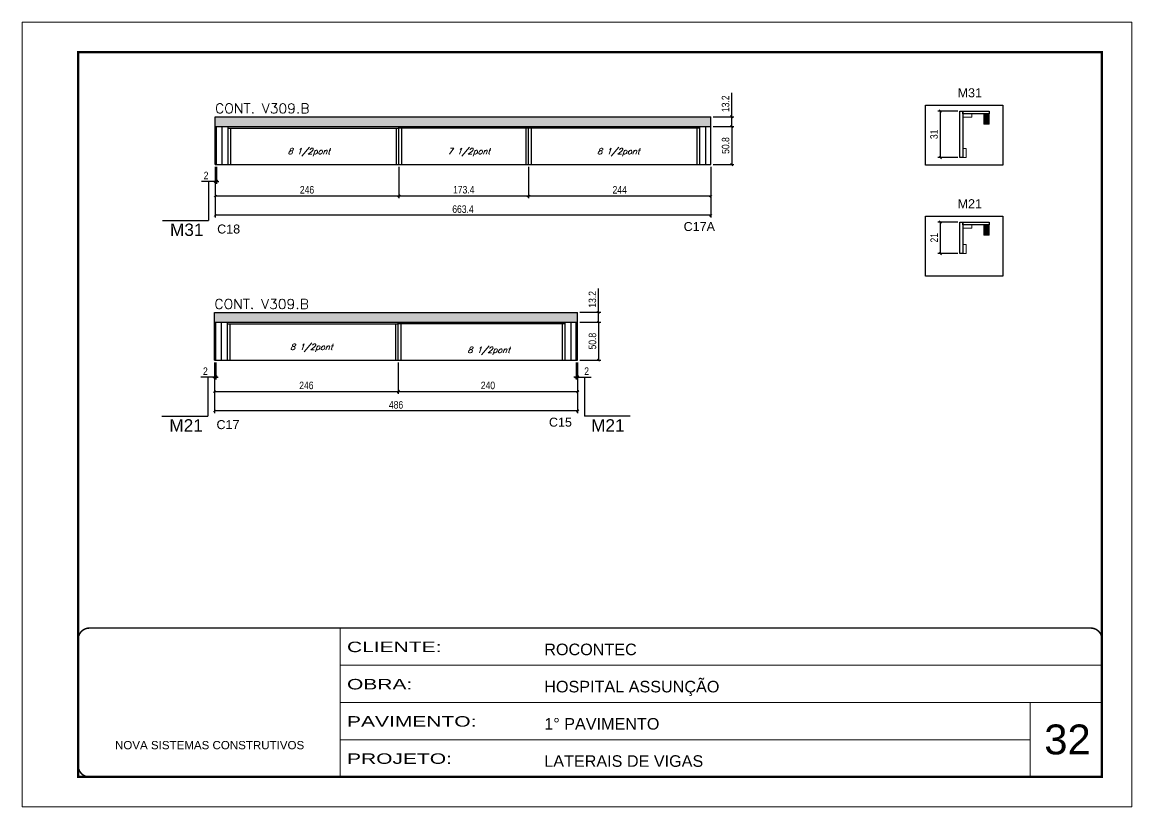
# Model space of a CAD drawing. Extents: x 137137 to 143418, y 10464 to 34486.
# Drawn here: x 141933 to 143418, y 25396 to 26446 of the extents above; entities that cross this region are included whole.
import ezdxf

# ---------------------------------------------------------------- set-up
doc = ezdxf.new("R2010")
doc.units = 0
doc.linetypes.add('CONTINUO', pattern=[0])
doc.linetypes.add('DASHED', pattern=[0.75, 0.5, -0.25])
for name, color, linetype in [('5', 5, 'Continuous'), ('COTA', 241, 'Continuous'), ('NOMENCLATURA', 7, 'Continuous'), ('Painéis', 200, 'Continuous'), ('SARR_2.2x7', 40, 'Continuous'), ('SARR_3.5x7', 81, 'Continuous'), ('texto', 7, 'Continuous')]:
    doc.layers.add(name, color=color, linetype=linetype)
for name, color, linetype, lineweight in [('CARIMBO', 255, 'Continuous', 9), ('Folhas', 255, 'Continuous', 9), ('Madeira', 126, 'Continuous', 18), ('Sarr 2.2x7', 40, 'Continuous', 9), ('SARRAFO DE PRESSAO', 251, 'DASHED', 9), ('Texto Seção', 7, 'Continuous', 15)]:
    doc.layers.add(name, color=color, linetype=linetype, lineweight=lineweight)
doc.styles.add('ARIAL', font='arial.ttf')
doc.styles.add('COTA TECNICA', font='techl___.ttf', dxfattribs={"height": 10})
doc.styles.add('REGUA-120', font='ROMANS.shx', dxfattribs={"height": 15})
doc.styles.add('Romans', font='romans.shx')
doc.styles.get("Standard").update_dxf_attribs({"font": 'arial.ttf'})
doc.styles.add('Tecnologia', font='')
doc.styles.get('Tecnologia').set_extended_font_data('Forgotten Futurist')
doc.dimstyles.new('PAINEL', dxfattribs={"dimtxt": 10, "dimasz": 3, "dimexe": 3, "dimexo": 3, "dimgap": 3, "dimtad": 1, "dimdec": 1, "dimzin": 12, "dimdsep": 46, "dimtxsty": 'COTA TECNICA', "dimblk1": 'OBLIQUE', "dimblk2": 'OBLIQUE', "dimsah": 1, "dimcen": 0.9, "dimclrd": 4, "dimclre": 4, "dimclrt": 240, "dimadec": 1, "dimazin": 3, "dimtfac": 1, "dimtdec": 1, "dimtmove": 0, "dimatfit": 3, "dimfxl": 1, "dimtolj": 1, "dimtzin": 12, "dimarcsym": 0})

# ---------------------------------------------------------------- blocks, each defined once
blk = doc.blocks.new('9999999999')
at = {"color": 30, "linetype": 'CONTINUO'}
for p, q in [((98564.6, 34230.2), (98564.6, 34429.4)), ((98564.6, 34379.6), (99584, 34379.6)), ((98564.6, 34329.8), (99488, 34329.8)), ((99584, 34329.8), (99488, 34329.8)), ((99488, 34329.8), (99488, 34230.2)), ((98564.6, 34280), (99488, 34280))]:
    blk.add_line(p, q, dxfattribs=at)
at = {"color": 30, "linetype": 'CONTINUO', "const_width": 2}
blk.add_lwpolyline([(99584, 34230.2), (99584, 34414.4, 0.414214), (99569, 34429.4), (98229, 34429.4, 0.414214), (98214, 34414.4), (98214, 34245.2, 0.414214), (98229, 34230.2), (99584, 34230.2)], format="xyb", dxfattribs=at)
at = {"layer": 'Folhas'}
blk.add_lwpolyline([(98139, 34190.2), (99624, 34190.2), (99624, 35240.2), (98139, 35240.2)], close=True, dxfattribs=at)
at = {"layer": 'Folhas', "color": 30, "const_width": 3}
blk.add_lwpolyline([(98214, 34230.2), (99584, 34230.2), (99584, 35200.2), (98214, 35200.2)], close=True, dxfattribs=at)
at = {"color": 7, "linetype": 'Continuous', "ltscale": 5, "style": 'ARIAL'}
for s, height, p in [('ROCONTEC', 15.48, (98837.7, 34393.1)), ('HOSPITAL ASSUNÇÃO', 15.483, (98837.7, 34343.3)), ('1° PAVIMENTO', 15.483, (98837.7, 34293.5)), ('NOVA SISTEMAS CONSTRUTIVOS', 11.059, (98263.2, 34267.2)), ('LATERAIS DE VIGAS', 15.483, (98837.7, 34243.7))]:
    blk.add_text(s, height=height, dxfattribs=at).set_placement(p)
at = {"layer": 'Folhas', "color": 7, "style": 'Tecnologia', "width": 1.5}
for s, p in [('CLIENTE:', (98573.7, 34397.2)), ('OBRA:', (98573.7, 34347.3)), ('PAVIMENTO:', (98573.7, 34297.5)), ('PROJETO:', (98573.7, 34247.7))]:
    blk.add_text(s, height=14, dxfattribs=at).set_placement(p)
blk = doc.blocks.new('_Oblique')
at = {"color": 0, "linetype": 'ByBlock', "lineweight": -2}
blk.add_line((-0.5, -0.5), (0.5, 0.5), dxfattribs=at)
blk = doc.blocks.new('*D1250')
at = {"layer": 'COTA', "color": 4, "lineweight": -2, "ltscale": 25, "transparency": 16777216}
for p, q in [((142191, 26252.3), (142191, 26184.3)), ((142854.4, 26252.3), (142854.4, 26184.3)), ((142854.4, 26187.3), (142191, 26187.3))]:
    blk.add_line(p, q, dxfattribs=at)
at = {"layer": 'Defpoints', "color": 0, "ltscale": 25, "transparency": 16777216}
for p in [(142191, 26255.3), (142854.4, 26255.3), (142191, 26187.3)]:
    blk.add_point(p, dxfattribs=at)
at = {"layer": 'COTA', "color": 4, "lineweight": -2, "ltscale": 25, "transparency": 16777216, "xscale": 3, "yscale": 3, "zscale": 3, "rotation": 180}
blk.add_blockref('_Oblique', (142191, 26187.3), dxfattribs=at)
at = {"layer": 'COTA', "color": 4, "lineweight": -2, "ltscale": 25, "transparency": 16777216, "xscale": 3, "yscale": 3, "zscale": 3}
blk.add_blockref('_Oblique', (142854.4, 26187.3), dxfattribs=at)
at = {"layer": 'COTA', "color": 240, "ltscale": 25, "transparency": 16777216, "insert": (142522.7, 26195.5), "char_height": 10, "attachment_point": 5, "style": 'COTA TECNICA'}
blk.add_mtext('\\A1;663.4', dxfattribs=at)
blk = doc.blocks.new('*D1251')
at = {"layer": 'COTA', "color": 4, "lineweight": -2, "ltscale": 25, "transparency": 16777216}
for p, q in [((142191, 26252.3), (142191, 26210.3)), ((142437, 26252.3), (142437, 26210.3)), ((142191, 26213.3), (142437, 26213.3))]:
    blk.add_line(p, q, dxfattribs=at)
at = {"layer": 'Defpoints', "color": 0, "ltscale": 25, "transparency": 16777216}
for p in [(142191, 26255.3), (142437, 26255.3), (142437, 26213.3)]:
    blk.add_point(p, dxfattribs=at)
at = {"layer": 'COTA', "color": 4, "lineweight": -2, "ltscale": 25, "transparency": 16777216, "xscale": 3, "yscale": 3, "zscale": 3, "rotation": 180}
blk.add_blockref('_Oblique', (142191, 26213.3), dxfattribs=at)
at = {"layer": 'COTA', "color": 4, "lineweight": -2, "ltscale": 25, "transparency": 16777216, "xscale": 3, "yscale": 3, "zscale": 3}
blk.add_blockref('_Oblique', (142437, 26213.3), dxfattribs=at)
at = {"layer": 'COTA', "color": 240, "ltscale": 25, "transparency": 16777216, "insert": (142314, 26221.4), "char_height": 10, "attachment_point": 5, "style": 'COTA TECNICA'}
blk.add_mtext('\\A1;246', dxfattribs=at)
blk = doc.blocks.new('*D1252')
at = {"layer": 'COTA', "color": 4, "lineweight": -2, "ltscale": 25, "transparency": 16777216}
for p, q in [((142437, 26252.3), (142437, 26210.3)), ((142610.4, 26252.3), (142610.4, 26210.3)), ((142437, 26213.3), (142610.4, 26213.3))]:
    blk.add_line(p, q, dxfattribs=at)
at = {"layer": 'Defpoints', "color": 0, "ltscale": 25, "transparency": 16777216}
for p in [(142437, 26255.3), (142610.4, 26255.3), (142610.4, 26213.3)]:
    blk.add_point(p, dxfattribs=at)
at = {"layer": 'COTA', "color": 4, "lineweight": -2, "ltscale": 25, "transparency": 16777216, "xscale": 3, "yscale": 3, "zscale": 3, "rotation": 180}
blk.add_blockref('_Oblique', (142437, 26213.3), dxfattribs=at)
at = {"layer": 'COTA', "color": 4, "lineweight": -2, "ltscale": 25, "transparency": 16777216, "xscale": 3, "yscale": 3, "zscale": 3}
blk.add_blockref('_Oblique', (142610.4, 26213.3), dxfattribs=at)
at = {"layer": 'COTA', "color": 240, "ltscale": 25, "transparency": 16777216, "insert": (142523.7, 26221.5), "char_height": 10, "attachment_point": 5, "style": 'COTA TECNICA'}
blk.add_mtext('\\A1;173.4', dxfattribs=at)
blk = doc.blocks.new('*D1253')
at = {"layer": 'COTA', "color": 4, "lineweight": -2, "ltscale": 25, "transparency": 16777216}
for p, q in [((142610.4, 26252.3), (142610.4, 26210.3)), ((142854.4, 26252.3), (142854.4, 26210.3)), ((142610.4, 26213.3), (142854.4, 26213.3))]:
    blk.add_line(p, q, dxfattribs=at)
at = {"layer": 'Defpoints', "color": 0, "ltscale": 25, "transparency": 16777216}
for p in [(142610.4, 26255.3), (142854.4, 26255.3), (142854.4, 26213.3)]:
    blk.add_point(p, dxfattribs=at)
at = {"layer": 'COTA', "color": 4, "lineweight": -2, "ltscale": 25, "transparency": 16777216, "xscale": 3, "yscale": 3, "zscale": 3, "rotation": 180}
blk.add_blockref('_Oblique', (142610.4, 26213.3), dxfattribs=at)
at = {"layer": 'COTA', "color": 4, "lineweight": -2, "ltscale": 25, "transparency": 16777216, "xscale": 3, "yscale": 3, "zscale": 3}
blk.add_blockref('_Oblique', (142854.4, 26213.3), dxfattribs=at)
at = {"layer": 'COTA', "color": 240, "ltscale": 25, "transparency": 16777216, "insert": (142732.4, 26221.4), "char_height": 10, "attachment_point": 5, "style": 'COTA TECNICA'}
blk.add_mtext('\\A1;244', dxfattribs=at)
blk = doc.blocks.new('*D1254')
at = {"layer": 'COTA', "color": 4, "lineweight": -2, "ltscale": 25, "transparency": 16777216}
for p, q in [((142857.4, 26306.1), (142885.4, 26306.1)), ((142882.4, 26306.1), (142882.4, 26255.3)), ((142857.4, 26255.3), (142885.4, 26255.3))]:
    blk.add_line(p, q, dxfattribs=at)
at = {"layer": 'Defpoints', "color": 0, "ltscale": 25, "transparency": 16777216}
for p in [(142854.4, 26306.1), (142854.4, 26255.3), (142882.4, 26255.3)]:
    blk.add_point(p, dxfattribs=at)
at = {"layer": 'COTA', "color": 4, "lineweight": -2, "ltscale": 25, "transparency": 16777216, "xscale": 3, "yscale": 3, "zscale": 3}
for p, rotation in [((142882.4, 26306.1), 90), ((142882.4, 26255.3), 270)]:
    blk.add_blockref('_Oblique', p, dxfattribs=dict(at, rotation=rotation))
at = {"layer": 'COTA', "color": 240, "ltscale": 25, "transparency": 16777216, "insert": (142874.2, 26280.7), "char_height": 10, "attachment_point": 5, "rotation": 90, "style": 'COTA TECNICA'}
blk.add_mtext('\\A1;50.8', dxfattribs=at)
blk = doc.blocks.new('*D1255')
at = {"layer": 'COTA', "color": 4, "lineweight": -2, "ltscale": 25, "transparency": 16777216}
for p, q in [((142882.4, 26319.3), (142882.4, 26351)), ((142857.4, 26319.3), (142885.4, 26319.3)), ((142882.4, 26306.1), (142882.4, 26319.3)), ((142857.4, 26306.1), (142885.4, 26306.1))]:
    blk.add_line(p, q, dxfattribs=at)
at = {"layer": 'Defpoints', "color": 0, "ltscale": 25, "transparency": 16777216}
for p in [(142854.4, 26319.3), (142882.4, 26319.3), (142854.4, 26306.1)]:
    blk.add_point(p, dxfattribs=at)
at = {"layer": 'COTA', "color": 4, "lineweight": -2, "ltscale": 25, "transparency": 16777216, "xscale": 3, "yscale": 3, "zscale": 3}
for p, rotation in [((142882.4, 26319.3), 90), ((142882.4, 26306.1), 270)]:
    blk.add_blockref('_Oblique', p, dxfattribs=dict(at, rotation=rotation))
at = {"layer": 'COTA', "color": 240, "ltscale": 25, "transparency": 16777216, "insert": (142874.1, 26336.6), "char_height": 10, "attachment_point": 5, "rotation": 90, "style": 'COTA TECNICA'}
blk.add_mtext('\\A1;13.2', dxfattribs=at)
blk = doc.blocks.new('*D1256')
at = {"layer": 'COTA', "color": 4, "lineweight": -2, "ltscale": 25, "transparency": 16777216}
for p, q in [((142191, 26252.3), (142191, 26229.6)), ((142193, 26252.3), (142193, 26229.6)), ((142191, 26232.6), (142172.9, 26232.6)), ((142193, 26232.6), (142191, 26232.6)), ((142193, 26232.6), (142196, 26232.6))]:
    blk.add_line(p, q, dxfattribs=at)
at = {"layer": 'Defpoints', "color": 0, "ltscale": 25, "transparency": 16777216}
for p in [(142191, 26255.3), (142193, 26255.3), (142191, 26232.6)]:
    blk.add_point(p, dxfattribs=at)
at = {"layer": 'COTA', "color": 4, "lineweight": -2, "ltscale": 25, "transparency": 16777216, "xscale": 3, "yscale": 3, "zscale": 3}
blk.add_blockref('_Oblique', (142191, 26232.6), dxfattribs=at)
at = {"layer": 'COTA', "color": 4, "lineweight": -2, "ltscale": 25, "transparency": 16777216, "xscale": 3, "yscale": 3, "zscale": 3, "rotation": 180}
blk.add_blockref('_Oblique', (142193, 26232.6), dxfattribs=at)
at = {"layer": 'COTA', "color": 240, "ltscale": 25, "transparency": 16777216, "insert": (142178.9, 26240.6), "char_height": 10, "attachment_point": 5, "style": 'COTA TECNICA'}
blk.add_mtext('\\A1;2', dxfattribs=at)
blk = doc.blocks.new('*D1257')
at = {"layer": 'COTA', "color": 4, "lineweight": -2, "ltscale": 25, "transparency": 16777216}
for p, q in [((142190.1, 25990.5), (142190.1, 25922.5)), ((142676.1, 25990.5), (142676.1, 25922.5)), ((142676.1, 25925.5), (142190.1, 25925.5))]:
    blk.add_line(p, q, dxfattribs=at)
at = {"layer": 'Defpoints', "color": 0, "ltscale": 25, "transparency": 16777216}
for p in [(142190.1, 25993.5), (142676.1, 25993.5), (142190.1, 25925.5)]:
    blk.add_point(p, dxfattribs=at)
at = {"layer": 'COTA', "color": 4, "lineweight": -2, "ltscale": 25, "transparency": 16777216, "xscale": 3, "yscale": 3, "zscale": 3, "rotation": 180}
blk.add_blockref('_Oblique', (142190.1, 25925.5), dxfattribs=at)
at = {"layer": 'COTA', "color": 4, "lineweight": -2, "ltscale": 25, "transparency": 16777216, "xscale": 3, "yscale": 3, "zscale": 3}
blk.add_blockref('_Oblique', (142676.1, 25925.5), dxfattribs=at)
at = {"layer": 'COTA', "color": 240, "ltscale": 25, "transparency": 16777216, "insert": (142433.1, 25933.6), "char_height": 10, "attachment_point": 5, "style": 'COTA TECNICA'}
blk.add_mtext('\\A1;486', dxfattribs=at)
blk = doc.blocks.new('*D1258')
at = {"layer": 'COTA', "color": 4, "lineweight": -2, "ltscale": 25, "transparency": 16777216}
for p, q in [((142190.1, 25990.5), (142190.1, 25948.5)), ((142436.1, 25990.5), (142436.1, 25948.5)), ((142190.1, 25951.5), (142436.1, 25951.5))]:
    blk.add_line(p, q, dxfattribs=at)
at = {"layer": 'Defpoints', "color": 0, "ltscale": 25, "transparency": 16777216}
for p in [(142190.1, 25993.5), (142436.1, 25993.5), (142436.1, 25951.5)]:
    blk.add_point(p, dxfattribs=at)
at = {"layer": 'COTA', "color": 4, "lineweight": -2, "ltscale": 25, "transparency": 16777216, "xscale": 3, "yscale": 3, "zscale": 3, "rotation": 180}
blk.add_blockref('_Oblique', (142190.1, 25951.5), dxfattribs=at)
at = {"layer": 'COTA', "color": 4, "lineweight": -2, "ltscale": 25, "transparency": 16777216, "xscale": 3, "yscale": 3, "zscale": 3}
blk.add_blockref('_Oblique', (142436.1, 25951.5), dxfattribs=at)
at = {"layer": 'COTA', "color": 240, "ltscale": 25, "transparency": 16777216, "insert": (142313.1, 25959.6), "char_height": 10, "attachment_point": 5, "style": 'COTA TECNICA'}
blk.add_mtext('\\A1;246', dxfattribs=at)
blk = doc.blocks.new('*D1226')
at = {"layer": 'COTA', "color": 4, "lineweight": -2, "ltscale": 25, "transparency": 16777216}
for p, q in [((142436.1, 25990.5), (142436.1, 25948.5)), ((142676.1, 25990.5), (142676.1, 25948.5)), ((142436.1, 25951.5), (142676.1, 25951.5))]:
    blk.add_line(p, q, dxfattribs=at)
at = {"layer": 'Defpoints', "color": 0, "ltscale": 25, "transparency": 16777216}
for p in [(142436.1, 25993.5), (142676.1, 25993.5), (142676.1, 25951.5)]:
    blk.add_point(p, dxfattribs=at)
at = {"layer": 'COTA', "color": 4, "lineweight": -2, "ltscale": 25, "transparency": 16777216, "xscale": 3, "yscale": 3, "zscale": 3, "rotation": 180}
blk.add_blockref('_Oblique', (142436.1, 25951.5), dxfattribs=at)
at = {"layer": 'COTA', "color": 4, "lineweight": -2, "ltscale": 25, "transparency": 16777216, "xscale": 3, "yscale": 3, "zscale": 3}
blk.add_blockref('_Oblique', (142676.1, 25951.5), dxfattribs=at)
at = {"layer": 'COTA', "color": 240, "ltscale": 25, "transparency": 16777216, "insert": (142556.1, 25959.6), "char_height": 10, "attachment_point": 5, "style": 'COTA TECNICA'}
blk.add_mtext('\\A1;240', dxfattribs=at)
blk = doc.blocks.new('*D1259')
at = {"layer": 'COTA', "color": 4, "lineweight": -2, "ltscale": 25, "transparency": 16777216}
for p, q in [((142679.1, 26044.3), (142707.1, 26044.3)), ((142704.1, 26044.3), (142704.1, 25993.5)), ((142679.1, 25993.5), (142707.1, 25993.5))]:
    blk.add_line(p, q, dxfattribs=at)
at = {"layer": 'Defpoints', "color": 0, "ltscale": 25, "transparency": 16777216}
for p in [(142676.1, 26044.3), (142676.1, 25993.5), (142704.1, 25993.5)]:
    blk.add_point(p, dxfattribs=at)
at = {"layer": 'COTA', "color": 4, "lineweight": -2, "ltscale": 25, "transparency": 16777216, "xscale": 3, "yscale": 3, "zscale": 3}
for p, rotation in [((142704.1, 26044.3), 90), ((142704.1, 25993.5), 270)]:
    blk.add_blockref('_Oblique', p, dxfattribs=dict(at, rotation=rotation))
at = {"layer": 'COTA', "color": 240, "ltscale": 25, "transparency": 16777216, "insert": (142696, 26018.9), "char_height": 10, "attachment_point": 5, "rotation": 90, "style": 'COTA TECNICA'}
blk.add_mtext('\\A1;50.8', dxfattribs=at)
blk = doc.blocks.new('*D1260')
at = {"layer": 'COTA', "color": 4, "lineweight": -2, "ltscale": 25, "transparency": 16777216}
for p, q in [((142704.1, 26057.5), (142704.1, 26089.2)), ((142679.1, 26057.5), (142707.1, 26057.5)), ((142704.1, 26044.3), (142704.1, 26057.5)), ((142679.1, 26044.3), (142707.1, 26044.3))]:
    blk.add_line(p, q, dxfattribs=at)
at = {"layer": 'Defpoints', "color": 0, "ltscale": 25, "transparency": 16777216}
for p in [(142676.1, 26057.5), (142704.1, 26057.5), (142676.1, 26044.3)]:
    blk.add_point(p, dxfattribs=at)
at = {"layer": 'COTA', "color": 4, "lineweight": -2, "ltscale": 25, "transparency": 16777216, "xscale": 3, "yscale": 3, "zscale": 3}
for p, rotation in [((142704.1, 26057.5), 90), ((142704.1, 26044.3), 270)]:
    blk.add_blockref('_Oblique', p, dxfattribs=dict(at, rotation=rotation))
at = {"layer": 'COTA', "color": 240, "ltscale": 25, "transparency": 16777216, "insert": (142695.9, 26074.8), "char_height": 10, "attachment_point": 5, "rotation": 90, "style": 'COTA TECNICA'}
blk.add_mtext('\\A1;13.2', dxfattribs=at)
blk = doc.blocks.new('*D1261')
at = {"layer": 'COTA', "color": 4, "lineweight": -2, "ltscale": 25, "transparency": 16777216}
for p, q in [((142674.1, 25990.5), (142674.1, 25967.8)), ((142676.1, 25990.5), (142676.1, 25967.8)), ((142674.1, 25970.8), (142671.1, 25970.8)), ((142674.1, 25970.8), (142676.1, 25970.8)), ((142676.1, 25970.8), (142694.2, 25970.8))]:
    blk.add_line(p, q, dxfattribs=at)
at = {"layer": 'Defpoints', "color": 0, "ltscale": 25, "transparency": 16777216}
for p in [(142674.1, 25993.5), (142676.1, 25993.5), (142676.1, 25970.8)]:
    blk.add_point(p, dxfattribs=at)
at = {"layer": 'COTA', "color": 4, "lineweight": -2, "ltscale": 25, "transparency": 16777216, "xscale": 3, "yscale": 3, "zscale": 3}
blk.add_blockref('_Oblique', (142674.1, 25970.8), dxfattribs=at)
at = {"layer": 'COTA', "color": 4, "lineweight": -2, "ltscale": 25, "transparency": 16777216, "xscale": 3, "yscale": 3, "zscale": 3, "rotation": 180}
blk.add_blockref('_Oblique', (142676.1, 25970.8), dxfattribs=at)
at = {"layer": 'COTA', "color": 240, "ltscale": 25, "transparency": 16777216, "insert": (142688.2, 25978.8), "char_height": 10, "attachment_point": 5, "style": 'COTA TECNICA'}
blk.add_mtext('\\A1;2', dxfattribs=at)
blk = doc.blocks.new('*D1262')
at = {"layer": 'COTA', "color": 4, "lineweight": -2, "ltscale": 25, "transparency": 16777216}
for p, q in [((142190.1, 25990.5), (142190.1, 25967.8)), ((142192.1, 25990.5), (142192.1, 25967.8)), ((142190.1, 25970.8), (142172, 25970.8)), ((142192.1, 25970.8), (142190.1, 25970.8)), ((142192.1, 25970.8), (142195.1, 25970.8))]:
    blk.add_line(p, q, dxfattribs=at)
at = {"layer": 'Defpoints', "color": 0, "ltscale": 25, "transparency": 16777216}
for p in [(142190.1, 25993.5), (142192.1, 25993.5), (142190.1, 25970.8)]:
    blk.add_point(p, dxfattribs=at)
at = {"layer": 'COTA', "color": 4, "lineweight": -2, "ltscale": 25, "transparency": 16777216, "xscale": 3, "yscale": 3, "zscale": 3}
blk.add_blockref('_Oblique', (142190.1, 25970.8), dxfattribs=at)
at = {"layer": 'COTA', "color": 4, "lineweight": -2, "ltscale": 25, "transparency": 16777216, "xscale": 3, "yscale": 3, "zscale": 3, "rotation": 180}
blk.add_blockref('_Oblique', (142192.1, 25970.8), dxfattribs=at)
at = {"layer": 'COTA', "color": 240, "ltscale": 25, "transparency": 16777216, "insert": (142178, 25978.8), "char_height": 10, "attachment_point": 5, "style": 'COTA TECNICA'}
blk.add_mtext('\\A1;2', dxfattribs=at)
blk = doc.blocks.new('*D1246')
at = {"layer": 'Defpoints', "color": 0, "linetype": 'ByBlock', "transparency": 16777216}
for p in [(143187.8, 26326.7), (143161.4, 26264.7), (143187.8, 26264.7)]:
    blk.add_point(p, dxfattribs=at)
at = {"layer": 'Sarr 2.2x7', "color": 4, "linetype": 'ByBlock', "lineweight": -2, "transparency": 16777216}
for p, q in [((143184.8, 26326.7), (143158.4, 26326.7)), ((143161.4, 26326.7), (143161.4, 26264.7)), ((143184.8, 26264.7), (143158.4, 26264.7))]:
    blk.add_line(p, q, dxfattribs=at)
at = {"layer": 'Sarr 2.2x7', "color": 4, "linetype": 'ByBlock', "lineweight": -2, "transparency": 16777216, "xscale": 3, "yscale": 3, "zscale": 3}
for p, rotation in [((143161.4, 26326.7), 90), ((143161.4, 26264.7), 270)]:
    blk.add_blockref('_Oblique', p, dxfattribs=dict(at, rotation=rotation))
at = {"layer": 'Sarr 2.2x7', "color": 240, "linetype": 'ByBlock', "transparency": 16777216, "insert": (143153.1, 26295.7), "char_height": 10, "attachment_point": 5, "rotation": 90, "style": 'COTA TECNICA'}
blk.add_mtext('\\A1;31', dxfattribs=at)
blk = doc.blocks.new('*D1247')
at = {"layer": 'Defpoints', "color": 0, "linetype": 'ByBlock', "transparency": 16777216}
for p in [(143187.8, 26178.2), (143161.4, 26136.2), (143187.8, 26136.2)]:
    blk.add_point(p, dxfattribs=at)
at = {"layer": 'Sarr 2.2x7', "color": 4, "linetype": 'ByBlock', "lineweight": -2, "transparency": 16777216}
for p, q in [((143184.8, 26178.2), (143158.4, 26178.2)), ((143161.4, 26178.2), (143161.4, 26136.2)), ((143184.8, 26136.2), (143158.4, 26136.2))]:
    blk.add_line(p, q, dxfattribs=at)
at = {"layer": 'Sarr 2.2x7', "color": 4, "linetype": 'ByBlock', "lineweight": -2, "transparency": 16777216, "xscale": 3, "yscale": 3, "zscale": 3}
for p, rotation in [((143161.4, 26178.2), 90), ((143161.4, 26136.2), 270)]:
    blk.add_blockref('_Oblique', p, dxfattribs=dict(at, rotation=rotation))
at = {"layer": 'Sarr 2.2x7', "color": 240, "linetype": 'ByBlock', "transparency": 16777216, "insert": (143153.3, 26157.2), "char_height": 10, "attachment_point": 5, "rotation": 90, "style": 'COTA TECNICA'}
blk.add_mtext('\\A1;21', dxfattribs=at)

msp = doc.modelspace()

# ---------------------------------------------------------------- hatches: boundary and pattern name
at = {"layer": 'COTA', "linetype": 'ByBlock'}
h = msp.add_hatch(dxfattribs=at)
h.set_pattern_fill('AR-CONC', color=256, scale=0.03)
h.set_pattern_definition([(50, (2939.4716, -6873.362), (5.46554007, -0.47817257), [0.5715, -6.2865]), (355, (2939.4716, -6873.362), (-1.05730264, 5.73170536), [0.4572, -5.02921753]), (100.4514447, (2939.927, -6873.402), (4.40823741, 5.25353256), [0.48570026, -5.34270734]), (46.1842, (2939.4716, -6871.838), (8.13237123, -1.26126984), [0.85725, -9.42975]), (96.6355576, (2940.149, -6871.943), (7.122124, 7.42278374), [0.7285507, -8.01406824]), (351.184151, (2939.472, -6871.838), (7.122124, 7.42278374), [0.685799, -7.54379196]), (21, (2940.2336, -6872.219), (4.54843174, -3.06795595), [0.5715, -6.2865]), (326, (2940.2336, -6872.219), (1.85406085, 5.52563898), [0.4572, -5.0292]), (71.451445, (2940.6127, -6872.4746), (6.40249258, 2.45768307), [0.48570026, -5.34269813]), (37.5, (2939.4716, -6873.3619), (0.092658098, 2.536651166), [0, -4.96824, 0, -5.1054, 0, -5.04825]), (7.5, (2939.4716, -6873.362), (2.004589875, 3.005417245), [0, -2.91084, 0, -4.85394, 0, -1.92405]), (327.5, (2937.7724, -6873.362), (4.067717855, -0.17186232), [0, -1.905, 0, -5.9436, 0, -7.8867]), (317.5, (2937.0104, -6873.362), (4.44387544, 0.76279473), [0, -2.4765, 0, -3.94716, 0, -5.6007])])
h.paths.add_polyline_path([(142854.36, 26306.06), (142854.36, 26319.26), (142190.96, 26319.26), (142190.96, 26306.06)])
h = msp.add_hatch(dxfattribs=at)
h.set_pattern_fill('AR-CONC', color=256, scale=0.03)
h.set_pattern_definition([(50, (2938.593, -7135.1525), (5.46554007, -0.47817257), [0.5715, -6.2865]), (355, (2938.593, -7135.1525), (-1.05730264, 5.73170536), [0.4572, -5.02921753]), (100.4514447, (2939.0486, -7135.1924), (4.40823741, 5.25353256), [0.48570026, -5.34270734]), (46.1842, (2938.593, -7133.6285), (8.13237123, -1.26126984), [0.85725, -9.42975]), (96.6355576, (2939.271, -7133.734), (7.122124, 7.42278374), [0.7285507, -8.01406824]), (351.184151, (2938.593, -7133.6285), (7.122124, 7.42278374), [0.685799, -7.54379196]), (21, (2939.355, -7134.0095), (4.54843174, -3.06795595), [0.5715, -6.2865]), (326, (2939.355, -7134.0095), (1.85406085, 5.52563898), [0.4572, -5.0292]), (71.451445, (2939.734, -7134.265), (6.40249258, 2.45768307), [0.48570026, -5.34269813]), (37.5, (2938.5932, -7135.1525), (0.092658098, 2.536651166), [0, -4.96824, 0, -5.1054, 0, -5.04825]), (7.5, (2938.5932, -7135.1525), (2.004589875, 3.005417245), [0, -2.91084, 0, -4.85394, 0, -1.92405]), (327.5, (2936.894, -7135.1525), (4.067717855, -0.17186232), [0, -1.905, 0, -5.9436, 0, -7.8867]), (317.5, (2936.132, -7135.1525), (4.44387544, 0.76279473), [0, -2.4765, 0, -3.94716, 0, -5.6007])])
h.paths.add_polyline_path([(142676.1, 26044.27), (142676.1, 26057.47), (142190.08, 26057.47), (142190.08, 26044.27)])
at = {"layer": 'Madeira'}
h = msp.add_hatch(dxfattribs=at)
h.set_pattern_fill('ANSI31', color=256, scale=0.2, angle=270, style=0)
h.set_pattern_definition([(315, (159792.7691, 12974.94893), (0.449012806, 0.449012806), [])])
h.paths.add_polyline_path([(143226.75, 26323.08), (143219.75, 26323.08), (143219.75, 26309.08), (143226.75, 26309.08)])
h = msp.add_hatch(dxfattribs=at)
h.set_pattern_fill('ANSI31', color=256, scale=0.2, angle=270, style=0)
h.set_pattern_definition([(315, (159792.7691, 12826.50645), (0.449012806, 0.449012806), [])])
h.paths.add_polyline_path([(143226.75, 26174.64), (143219.75, 26174.64), (143219.75, 26160.64), (143226.75, 26160.64)])

# ---------------------------------------------------------------- linework, layer by layer
at = {"linetype": 'ByBlock'}
for points in [[(143141.84, 26334.84), (143245.28, 26334.84), (143245.28, 26254.29), (143141.84, 26254.29)], [(143141.84, 26186.39), (143245.28, 26186.39), (143245.28, 26105.85), (143141.84, 26105.85)]]:
    msp.add_lwpolyline(points, close=True, dxfattribs=at)
at = {"layer": 'COTA', "linetype": 'ByBlock'}
for p, q in [((142190.96, 26319.26), (142854.36, 26319.26)), ((142190.96, 26306.06), (142190.96, 26319.26)), ((142854.36, 26306.06), (142854.36, 26319.26)), ((142190.08, 26057.47), (142676.1, 26057.47)), ((142190.08, 26044.27), (142190.08, 26057.47)), ((142676.1, 26044.27), (142676.1, 26057.47))]:
    msp.add_line(p, q, dxfattribs=at)
at = {"layer": 'Madeira'}
for points in [[(143226.75, 26323.08), (143219.75, 26323.08), (143219.75, 26309.08), (143226.75, 26309.08)], [(143226.75, 26174.64), (143219.75, 26174.64), (143219.75, 26160.64), (143226.75, 26160.64)]]:
    msp.add_lwpolyline(points, close=True, dxfattribs=at)
at = {"layer": 'NOMENCLATURA', "linetype": 'Continuous'}
for p, q in [((142181.91, 26232.63), (142181.91, 26180.23)), ((142120.42, 26180.23), (142181.91, 26180.23)), ((142181.03, 25970.84), (142181.03, 25918.44)), ((142685.16, 25970.84), (142685.16, 25918.44)), ((142119.54, 25918.44), (142181.03, 25918.44)), ((142746.65, 25918.44), (142685.16, 25918.44))]:
    msp.add_line(p, q, dxfattribs=at)
at = {"layer": 'Painéis'}
for p, q in [((142190.96, 26306.06), (142854.36, 26306.06)), ((142190.96, 26255.26), (142854.36, 26255.26)), ((142190.08, 26044.27), (142676.1, 26044.27)), ((142190.08, 25993.47), (142676.1, 25993.47))]:
    msp.add_line(p, q, dxfattribs=at)
at = {"layer": 'Painéis', "ltscale": 25}
for p, q in [((142190.96, 26255.26), (142190.96, 26306.06)), ((142192.96, 26255.26), (142192.96, 26306.06)), ((142436.96, 26255.26), (142436.96, 26306.06)), ((142610.36, 26255.26), (142610.36, 26306.06)), ((142854.36, 26255.26), (142854.36, 26306.06)), ((142190.08, 25993.47), (142190.08, 26044.27)), ((142192.08, 25993.47), (142192.08, 26044.27)), ((142436.08, 25993.47), (142436.08, 26044.27)), ((142674.1, 25993.47), (142674.1, 26044.27)), ((142676.1, 25993.47), (142676.1, 26044.27))]:
    msp.add_line(p, q, dxfattribs=at)
at = {"layer": 'Painéis'}
for points in [[(143191.79, 26264.68), (143187.79, 26264.68), (143187.79, 26326.68), (143191.79, 26326.68)], [(143191.79, 26136.24), (143187.79, 26136.24), (143187.79, 26178.24), (143191.79, 26178.24)]]:
    msp.add_lwpolyline(points, close=True, dxfattribs=at)
at = {"layer": 'Painéis', "linetype": 'ByBlock'}
for points in [[(143191.79, 26326.68), (143226.73, 26326.68), (143226.73, 26323.08), (143191.79, 26323.08), (143191.79, 26326.68)], [(143191.79, 26178.24), (143226.73, 26178.24), (143226.73, 26174.64), (143191.79, 26174.64), (143191.79, 26178.24)]]:
    msp.add_lwpolyline(points, dxfattribs=at)
at = {"layer": 'Sarr 2.2x7', "linetype": 'ByBlock'}
for points in [[(143191.79, 26323.08), (143203.79, 26323.08), (143203.79, 26318.68), (143191.79, 26318.68), (143191.79, 26323.08)], [(143191.79, 26264.68), (143191.79, 26276.68), (143196.19, 26276.68), (143196.19, 26264.68), (143191.79, 26264.68)], [(143191.79, 26174.64), (143203.79, 26174.64), (143203.79, 26170.24), (143191.79, 26170.24), (143191.79, 26174.64)], [(143191.79, 26136.24), (143191.79, 26148.24), (143196.19, 26148.24), (143196.19, 26136.24), (143191.79, 26136.24)]]:
    msp.add_lwpolyline(points, dxfattribs=at)
at = {"layer": 'SARR_2.2x7', "linetype": 'Continuous'}
for p, q in [((142199.96, 26306.06), (142199.96, 26255.26)), ((142207.96, 26303.86), (142436.96, 26303.86)), ((142610.36, 26303.86), (142436.96, 26303.86)), ((142839.36, 26303.86), (142610.36, 26303.86)), ((142847.36, 26306.06), (142847.36, 26255.26)), ((142199.08, 26044.27), (142199.08, 25993.47)), ((142207.08, 26042.07), (142436.08, 26042.07)), ((142659.1, 26042.07), (142436.08, 26042.07)), ((142667.1, 26044.27), (142667.1, 25993.47))]:
    msp.add_line(p, q, dxfattribs=at)
at = {"layer": 'SARR_3.5x7'}
for p, q in [((142207.96, 26306.06), (142207.96, 26255.26)), ((142211.46, 26303.86), (142211.46, 26255.26)), ((142433.46, 26303.86), (142433.46, 26255.26)), ((142440.46, 26303.86), (142440.46, 26255.26)), ((142606.86, 26303.86), (142606.86, 26255.26)), ((142613.86, 26303.86), (142613.86, 26255.26)), ((142835.86, 26303.86), (142835.86, 26255.26)), ((142839.36, 26306.06), (142839.36, 26255.26)), ((142207.08, 26044.27), (142207.08, 25993.47)), ((142210.59, 26042.07), (142210.58, 25993.47)), ((142432.58, 26042.07), (142432.58, 25993.47)), ((142439.58, 26042.07), (142439.58, 25993.47)), ((142655.6, 26042.07), (142655.6, 25993.47)), ((142659.1, 26044.27), (142659.1, 25993.47))]:
    msp.add_line(p, q, dxfattribs=at)

# ---------------------------------------------------------------- block references
at = {"layer": 'SARRAFO DE PRESSAO', "color": 6, "linetype": 'ByBlock'}
msp.add_blockref('9999999999', (43793.81, -8794.45), dxfattribs=at)

# ---------------------------------------------------------------- texts
at = {"layer": '5', "color": 7, "linetype": 'Continuous'}
for s, p in [('M31', (143184.68, 26345.28)), ('M21', (143184.68, 26196.84))]:
    msp.add_text(s, height=12, rotation=359.99996, dxfattribs=at).set_placement(p)
at = {"layer": '5', "linetype": 'Continuous'}
for s, p in [('C18', (142193.71, 26162.97)), ('C17A', (142818, 26166.27)), ('C17', (142192.83, 25901.18)), ('C15', (142637.74, 25904.48))]:
    msp.add_text(s, height=12, rotation=359.99996, dxfattribs=at).set_placement(p)
at = {"layer": 'CARIMBO', "style": 'ARIAL'}
msp.add_text('32', height=40, dxfattribs=at).set_placement((143300.65, 25465.89))
at = {"layer": 'NOMENCLATURA', "linetype": 'Continuous'}
for s, p in [('M31', (142130.6, 26159.75)), ('M21', (142129.72, 25897.96)), ('M21', (142694.15, 25897.96))]:
    msp.add_text(s, height=16.5, dxfattribs=at).set_placement(p)
at = {"layer": 'texto', "color": 2, "char_height": 8, "attachment_point": 5, "style": 'Romans'}
for s, insert in [('{\\Q19;\\C256;8 1/2pont}', (142316.57, 26271.71)), ('{\\Q19;\\C256;7 1/2pont}', (142530.71, 26271.71)), ('{\\Q19;\\C256;8 1/2pont}', (142730.72, 26271.71)), ('{\\Q19;\\C256;8 1/2pont}', (142319.81, 26009.92)), ('{\\Q19;\\C256;8 1/2pont}', (142557.12, 26005.83))]:
    msp.add_mtext(s, dxfattribs=dict(at, insert=insert))
at = {"layer": 'Texto Seção', "style": 'REGUA-120', "width": 1.05}
for p in [(142190.95, 26323.87), (142190.07, 26062.08)]:
    msp.add_text('CONT. V309.B', height=13, dxfattribs=at).set_placement(p)

# ---------------------------------------------------------------- dimensions: what is measured, and where the dimension line sits
at = {"layer": 'COTA', "ltscale": 25}
for base, p1, p2, picture, middle in [((142882.36, 26319.26), (142854.36, 26306.06), (142854.36, 26319.26), '*D1255', (142874.14, 26336.63)), ((142882.36, 26255.26), (142854.36, 26306.06), (142854.36, 26255.26), '*D1254', (142874.22, 26280.66)), ((142704.1, 26057.47), (142676.1, 26044.27), (142676.1, 26057.47), '*D1260', (142695.88, 26074.84)), ((142704.1, 25993.47), (142676.1, 26044.27), (142676.1, 25993.47), '*D1259', (142695.97, 26018.87))]:
    dim = msp.add_linear_dim(base=base, p1=p1, p2=p2, angle=90, dimstyle='PAINEL', dxfattribs=at)
    dim.commit()
    dim.dimension.update_dxf_attribs({"geometry": picture, "text_midpoint": middle})
for base, p1, p2, picture, middle in [((142190.96, 26232.63), (142192.96, 26255.26), (142190.96, 26255.26), '*D1256', (142178.91, 26240.63)), ((142190.96, 26187.3), (142854.36, 26255.26), (142190.96, 26255.26), '*D1250', (142522.66, 26195.52)), ((142436.96, 26213.29), (142190.96, 26255.26), (142436.96, 26255.26), '*D1251', (142313.96, 26221.39)), ((142610.36, 26213.29), (142436.96, 26255.26), (142610.36, 26255.26), '*D1252', (142523.66, 26221.51)), ((142190.08, 25970.84), (142192.08, 25993.47), (142190.08, 25993.47), '*D1262', (142178.03, 25978.84)), ((142190.08, 25925.51), (142676.1, 25993.47), (142190.08, 25993.47), '*D1257', (142433.09, 25933.63)), ((142436.08, 25951.5), (142190.08, 25993.47), (142436.08, 25993.47), '*D1258', (142313.08, 25959.6)), ((142676.1, 25970.84), (142674.1, 25993.47), (142676.1, 25993.47), '*D1261', (142688.16, 25978.84))]:
    dim = msp.add_linear_dim(base=base, p1=p1, p2=p2, dimstyle='PAINEL', dxfattribs=at)
    dim.commit()
    dim.dimension.update_dxf_attribs({"geometry": picture, "text_midpoint": middle})
for base, p1, p2, picture, middle in [((142854.36, 26213.29), (142610.36, 26255.26), (142854.36, 26255.26), '*D1253', (142732.36, 26221.36)), ((142676.1, 25951.5), (142436.08, 25993.47), (142676.1, 25993.47), '*D1226', (142556.09, 25959.6))]:
    dim = msp.add_linear_dim(base=base, p1=p1, p2=p2, dimstyle='PAINEL', override={"dimtmove": 1}, dxfattribs=at)
    dim.commit()
    dim.dimension.update_dxf_attribs({"geometry": picture, "text_midpoint": middle})
at = {"layer": 'Sarr 2.2x7', "linetype": 'ByBlock'}
for base, p1, p2, picture, middle in [((143161.35, 26264.68), (143187.79, 26326.68), (143187.79, 26264.68), '*D1246', (143153.13, 26295.68)), ((143161.35, 26136.24), (143187.79, 26178.24), (143187.79, 26136.24), '*D1247', (143153.29, 26157.24))]:
    dim = msp.add_linear_dim(base=base, p1=p1, p2=p2, angle=90, dimstyle='PAINEL', override={"dimlfac": 0.5}, dxfattribs=at)
    dim.commit()
    dim.dimension.update_dxf_attribs({"geometry": picture, "text_midpoint": middle})

doc.saveas('drawing.dxf')
